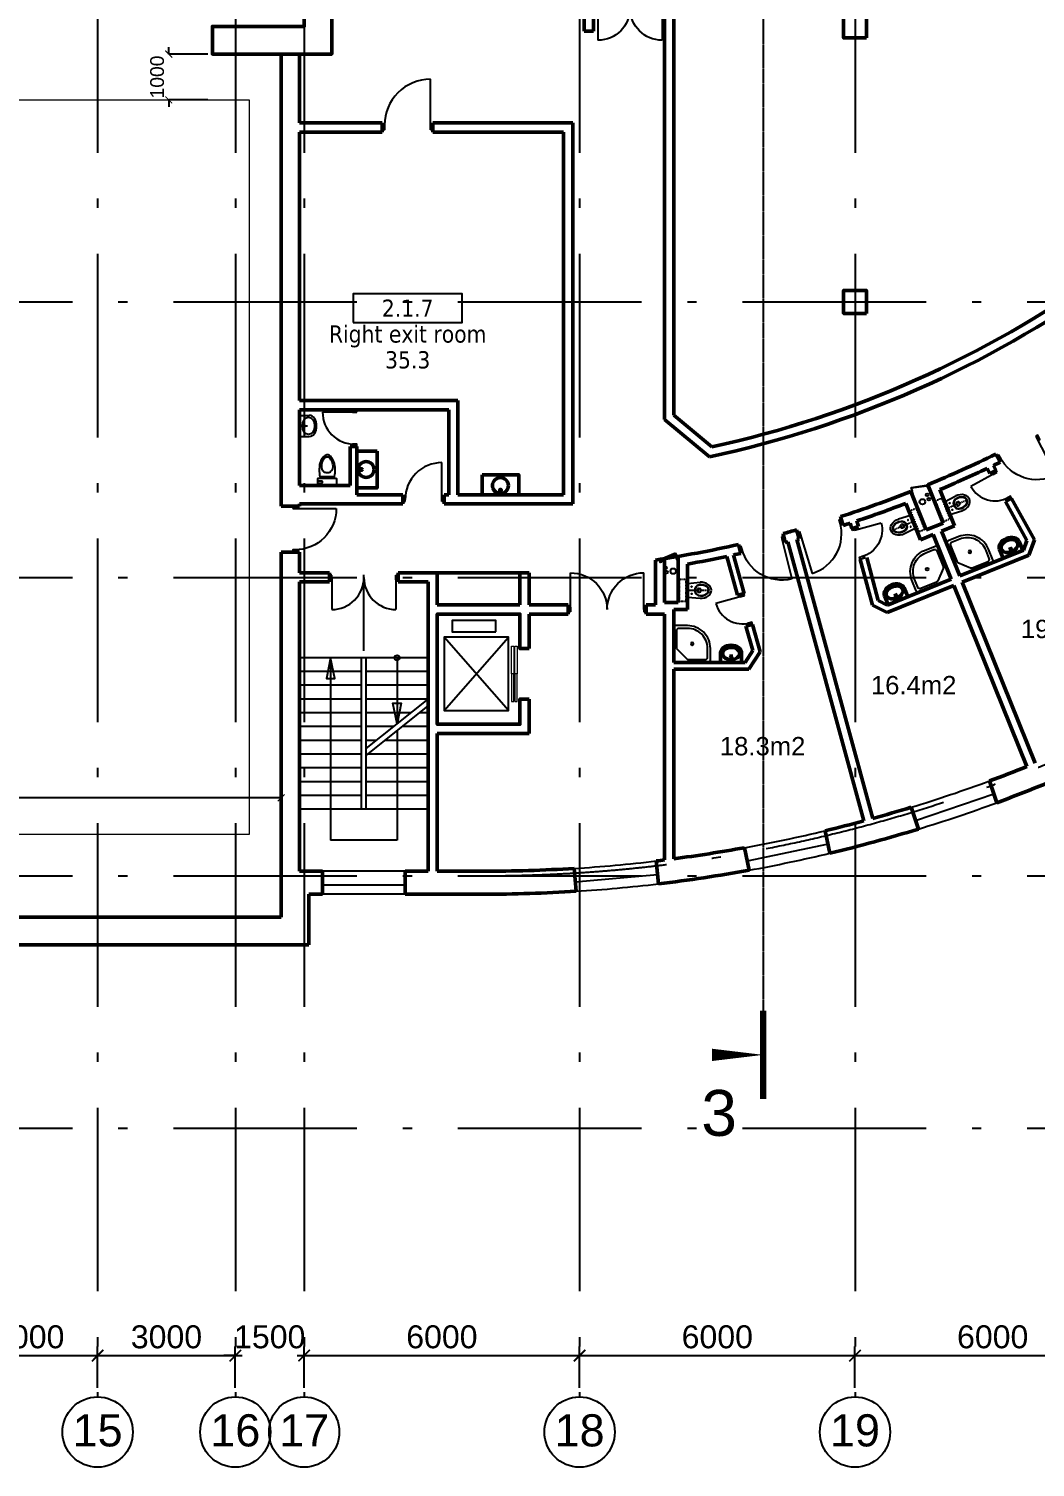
# Model space of a CAD drawing. Header units: millimetres. Extents: x 2558 to 253942, y 1343 to 186042.
# Drawn here: x 198001 to 219928, y 100362 to 131693 of the extents above; entities that cross this region are included whole.
import ezdxf
from ezdxf.enums import TextEntityAlignment as Align

# ---------------------------------------------------------------- set-up
doc = ezdxf.new("R2010")
doc.units = ezdxf.units.MM
for name, pattern in [('DASHED', [0.75, 0.5, -0.25]), ('HIDDEN', [0.375, 0.25, -0.125]), ('OSY', [6200, 4000, -1000, 200, -1000])]:
    doc.linetypes.add(name, pattern=pattern)
for name, color, linetype in [('AKS-NUM', 3, 'Continuous'), ('axes', 40, 'OSY'), ('DIM', 4, 'Continuous'), ('dim100', 7, 'Continuous'), ('DV', 70, 'Continuous'), ('F', 4, 'Continuous'), ('P', 3, 'Continuous'), ('R', 7, 'Continuous'), ('ST_PENOblock', 3, 'Continuous'), ('T-EXPL pom', 9, 'Continuous')]:
    doc.layers.add(name, color=color, linetype=linetype)
doc.layers.add('hide', color=61, linetype='Continuous', lineweight=5, plot=False)
for name, color, linetype, lineweight in [('Kolumns', 5, 'Continuous', 50), ('ST', 5, 'Continuous', 50), ('Technology 2', 6, 'Continuous', 5), ('TEN', 2, 'Continuous', 30)]:
    doc.layers.add(name, color=color, linetype=linetype, lineweight=lineweight)
doc.layers.add('SN', color=7, linetype='Continuous', plot=False)
doc.styles.add('DIM100', font='arial.ttf')
doc.styles.add('dim200', font='arial.ttf')
doc.styles.add('DIM_150', font='arial.ttf')
doc.styles.add('EXPL', font='tahoma.ttf')
doc.dimstyles.new('DIM100', dxfattribs={"dimtxt": 300, "dimasz": 150, "dimexe": 0, "dimexo": 100, "dimgap": 100, "dimtad": 1, "dimdec": 0, "dimzin": 0, "dimdsep": 46, "dimtxsty": 'DIM100', "dimblk": 'ARCHTICK', "dimcen": 200, "dimdle": 0.5, "dimclrt": 256, "dimaunit": 1, "dimazin": 0, "dimtfac": 1, "dimtdec": 0, "dimtix": 1, "dimtofl": 0, "dimtmove": 2, "dimatfit": 0, "dimldrblk": 'DOT', "dimfxl": 0, "dimtvp": 1.5, "dimtolj": 1, "dimtzin": 0, "dimarcsym": 0})
doc.dimstyles.new('DIM200', dxfattribs={"dimtxt": 500, "dimasz": 250, "dimexe": 200, "dimexo": 200, "dimgap": 150, "dimtad": 1, "dimdec": 0, "dimzin": 0, "dimdsep": 46, "dimtxsty": 'dim200', "dimblk": 'ARCHTICK', "dimcen": 100, "dimdle": 150, "dimclrd": 256, "dimclre": 256, "dimclrt": 256, "dimaunit": 1, "dimadec": 4, "dimazin": 0, "dimtfac": 1, "dimtdec": 0, "dimtix": 1, "dimtofl": 0, "dimtmove": 0, "dimatfit": 0, "dimldrblk": 'DOT', "dimfxl": 200, "dimtolj": 1, "dimtzin": 0, "dimarcsym": 0})

# ---------------------------------------------------------------- blocks, each defined once
blk = doc.blocks.new('_ArchTick')
at = {"color": 0, "linetype": 'ByBlock', "const_width": 0.15}
blk.add_lwpolyline([(-0.5, -0.5), (0.5, 0.5)], dxfattribs=at)
blk = doc.blocks.new('*D425')
at = {"layer": 'Defpoints', "color": 0, "transparency": 16777216}
for p in [(222001, 102793), (216001, 101893), (222001, 101893)]:
    blk.add_point(p, dxfattribs=at)
at = {"layer": 'DIM', "lineweight": -2, "transparency": 16777216}
for p, q in [((215851, 102793), (222151, 102793)), ((216001, 102093), (216001, 102993)), ((222001, 102093), (222001, 102993))]:
    blk.add_line(p, q, dxfattribs=at)
at = {"layer": 'DIM', "lineweight": -2, "transparency": 16777216, "xscale": 250, "yscale": 250, "zscale": 250, "rotation": 180}
blk.add_blockref('_ArchTick', (216001, 102793), dxfattribs=at)
at = {"layer": 'DIM', "lineweight": -2, "transparency": 16777216, "xscale": 250, "yscale": 250, "zscale": 250}
blk.add_blockref('_ArchTick', (222001, 102793), dxfattribs=at)
at = {"layer": 'DIM', "transparency": 16777216, "insert": (219001, 103199), "char_height": 500, "attachment_point": 5, "style": 'dim200'}
blk.add_mtext('\\A1;6000', dxfattribs=at)
blk = doc.blocks.new('_Dot')
at = {"layer": 'P', "color": 0, "lineweight": -2}
blk.add_line((-0.5, 0), (-1, 0), dxfattribs=at)
at = {"layer": 'P', "color": 0, "const_width": 0.5}
blk.add_lwpolyline([(-0.25, 0, 1), (0.25, 0, 1)], format="xyb", close=True, dxfattribs=at)
blk = doc.blocks.new('*D426')
at = {"layer": 'Defpoints', "color": 0, "transparency": 16777216}
for p in [(216001, 102793), (210001, 101893), (216001, 101893)]:
    blk.add_point(p, dxfattribs=at)
at = {"layer": 'DIM', "lineweight": -2, "transparency": 16777216}
for p, q in [((209851, 102793), (216151, 102793)), ((210001, 102093), (210001, 102993)), ((216001, 102093), (216001, 102993))]:
    blk.add_line(p, q, dxfattribs=at)
at = {"layer": 'DIM', "lineweight": -2, "transparency": 16777216, "xscale": 250, "yscale": 250, "zscale": 250, "rotation": 180}
blk.add_blockref('_ArchTick', (210001, 102793), dxfattribs=at)
at = {"layer": 'DIM', "lineweight": -2, "transparency": 16777216, "xscale": 250, "yscale": 250, "zscale": 250}
blk.add_blockref('_ArchTick', (216001, 102793), dxfattribs=at)
at = {"layer": 'DIM', "transparency": 16777216, "insert": (213001, 103199), "char_height": 500, "attachment_point": 5, "style": 'dim200'}
blk.add_mtext('\\A1;6000', dxfattribs=at)
blk = doc.blocks.new('*D427')
at = {"layer": 'Defpoints', "color": 0, "transparency": 16777216}
for p in [(210001, 102793), (204001, 101893), (210001, 101893)]:
    blk.add_point(p, dxfattribs=at)
at = {"layer": 'DIM', "lineweight": -2, "transparency": 16777216}
for p, q in [((203851, 102793), (210151, 102793)), ((204001, 102093), (204001, 102993)), ((210001, 102093), (210001, 102993))]:
    blk.add_line(p, q, dxfattribs=at)
at = {"layer": 'DIM', "lineweight": -2, "transparency": 16777216, "xscale": 250, "yscale": 250, "zscale": 250, "rotation": 180}
blk.add_blockref('_ArchTick', (204001, 102793), dxfattribs=at)
at = {"layer": 'DIM', "lineweight": -2, "transparency": 16777216, "xscale": 250, "yscale": 250, "zscale": 250}
blk.add_blockref('_ArchTick', (210001, 102793), dxfattribs=at)
at = {"layer": 'DIM', "transparency": 16777216, "insert": (207001, 103199), "char_height": 500, "attachment_point": 5, "style": 'dim200'}
blk.add_mtext('\\A1;6000', dxfattribs=at)
blk = doc.blocks.new('*D442')
at = {"layer": 'Defpoints', "color": 0, "transparency": 16777216}
for p in [(184501, 114943), (184501, 113343), (203501, 113343)]:
    blk.add_point(p, dxfattribs=at)
at = {"layer": 'dim100', "color": 0, "lineweight": -2, "transparency": 16777216}
for p, q in [((184501, 113443), (184501, 114943)), ((203502, 114943), (184501, 114943)), ((203501, 113443), (203501, 114943))]:
    blk.add_line(p, q, dxfattribs=at)
at = {"layer": 'dim100', "color": 0, "lineweight": -2, "transparency": 16777216, "xscale": 150, "yscale": 150, "zscale": 150, "rotation": 180}
blk.add_blockref('_ArchTick', (184501, 114943), dxfattribs=at)
at = {"layer": 'dim100', "color": 0, "lineweight": -2, "transparency": 16777216, "xscale": 150, "yscale": 150, "zscale": 150}
blk.add_blockref('_ArchTick', (203501, 114943), dxfattribs=at)
at = {"layer": 'dim100', "transparency": 16777216, "insert": (194001, 115197), "char_height": 300, "attachment_point": 5, "style": 'DIM100'}
blk.add_mtext('\\A1;19000', dxfattribs=at)
blk = doc.blocks.new('*D445')
at = {"layer": 'Defpoints', "color": 0, "transparency": 16777216}
for p in [(199501, 102793), (196501, 101893), (199501, 101893)]:
    blk.add_point(p, dxfattribs=at)
at = {"layer": 'DIM', "lineweight": -2, "transparency": 16777216}
for p, q in [((196351, 102793), (199651, 102793)), ((196501, 102093), (196501, 102993)), ((199501, 102093), (199501, 102993))]:
    blk.add_line(p, q, dxfattribs=at)
at = {"layer": 'DIM', "lineweight": -2, "transparency": 16777216, "xscale": 250, "yscale": 250, "zscale": 250, "rotation": 180}
blk.add_blockref('_ArchTick', (196501, 102793), dxfattribs=at)
at = {"layer": 'DIM', "lineweight": -2, "transparency": 16777216, "xscale": 250, "yscale": 250, "zscale": 250}
blk.add_blockref('_ArchTick', (199501, 102793), dxfattribs=at)
at = {"layer": 'DIM', "transparency": 16777216, "insert": (198001, 103199), "char_height": 500, "attachment_point": 5, "style": 'dim200'}
blk.add_mtext('\\A1;3000', dxfattribs=at)
blk = doc.blocks.new('100')
at = {"layer": 'DV'}
blk.add_line((50, -50), (50, -1050), dxfattribs=at)
for points in [[(50, 50), (50, -50), (0, -50), (0, 50)], [(1100, 50), (1100, -50), (1050, -50), (1050, 50)]]:
    blk.add_lwpolyline(points, close=True, dxfattribs=at)
blk.add_arc((50, -50), 1000, 270, 0, dxfattribs=at)
blk = doc.blocks.new('77')
at = {"layer": 'DV'}
for p, q in [((50, 0), (50, -700)), ((1450, 0), (1450, -700))]:
    blk.add_line(p, q, dxfattribs=at)
for points in [[(50, 50), (0, 50), (0, -50), (50, -50)], [(1450, 50), (1500, 50), (1500, -50), (1450, -50)]]:
    blk.add_lwpolyline(points, close=True, dxfattribs=at)
for centre, start, end in [((50, 0), 270, 0), ((1450, 0), 180, 270)]:
    blk.add_arc(centre, 700, start, end, dxfattribs=at)
blk = doc.blocks.new('80')
at = {"layer": 'DV'}
blk.add_line((50, 0), (50, -800), dxfattribs=at)
for points in [[(50, 50), (50, -50), (0, -50), (0, 50)], [(850, 50), (850, -50), (900, -50), (900, 50)]]:
    blk.add_lwpolyline(points, close=True, dxfattribs=at)
blk.add_arc((50, 0), 800, 270, 0, dxfattribs=at)
blk = doc.blocks.new('70')
at = {"layer": 'DV'}
blk.add_line((50, 0), (50, -700), dxfattribs=at)
for points in [[(50, 50), (0, 50), (0, -50), (50, -50)], [(800, 50), (750, 50), (750, -50), (800, -50)]]:
    blk.add_lwpolyline(points, close=True, dxfattribs=at)
blk.add_arc((50, 0), 700, 270, 0, dxfattribs=at)
blk = doc.blocks.new('W1')
at = {"color": 7}
blk.add_lwpolyline([(0, 436.5), (800, 436.5), (800, 0), (0, 0), (0, 0), (0, 436.5)], close=True, dxfattribs=at)
for centre, radius in [((400, 200), 172.5), ((400, 100), 18.1)]:
    blk.add_circle(centre, radius, dxfattribs=at)
blk = doc.blocks.new('W7')
at = {"layer": 'SN'}
for points in [[(196, 198), (362, 198), (368, 243), (372, 277), (374, 291), (375, 312), (376, 324), (376, 358), (374, 397), (370, 433), (360, 483), (349, 518), (332, 556), (317, 582), (306, 598), (289, 619), (270, 638), (251, 654), (240, 661), (225, 667), (212, 669), (202, 670), (188, 669), (176, 666), (156, 657), (134, 639), (112, 616), (90, 588), (72, 559), (53, 516), (44, 486), (36, 449), (30, 406), (27, 366), (27, 330), (28, 306), (30, 279), (34, 249), (37, 224), (40, 198)], [(317, 353), (323, 368), (326, 382), (329, 410), (328, 437), (325, 460), (320, 485), (312, 512), (300, 537), (284, 564), (264, 589), (252, 601), (237, 612), (223, 617), (210, 620), (199, 620), (184, 619), (171, 614), (158, 607), (145, 595), (126, 574), (110, 550), (99, 531), (94, 519), (87, 500), (83, 484), (80, 474), (77, 456), (75, 440), (74, 422), (74, 408), (74, 394), (77, 379), (84, 356), (93, 339), (103, 325), (117, 312), (131, 302), (143, 295), (157, 290), (180, 284), (193, 283), (210, 283), (224, 285), (238, 287), (256, 294), (270, 300), (284, 311), (300, 325), (310, 339)], [(191, 164), (379, 164), (392, 164), (401, 157), (403, 147), (403, 138), (403, 0), (0, 0), (0, 126), (0, 141), (5, 160), (18, 164), (36, 164)]]:
    blk.add_lwpolyline(points, close=True, dxfattribs=at)
blk.add_lwpolyline([(0, 106), (73, 106), (86, 101), (92, 93), (94, 83), (94, 74), (93, 62), (86, 52), (78, 48), (71, 47), (71, 47), (0, 47)], dxfattribs=at)
blk = doc.blocks.new('w33')
for p, q in [((-553, 20), (-553, 210)), ((-323, 0), (-323, 171)), ((-93, 20), (-93, 210))]:
    blk.add_line(p, q)
blk.add_circle((-323, 107), 18)
for centre, start, end in [((-533, 20), 180, 270), ((-113, 20), 270, 0)]:
    blk.add_arc(centre, 20, start, end)
blk.add_ellipse((-323, 210), major_axis=(-230, 0), ratio=0.701058, start_param=3.141593, end_param=6.283185)
blk.add_ellipse((-323, 194), major_axis=(190, 0), ratio=0.693554)
at = {"layer": 'SN', "color": 7}
blk.add_line((-533, 0), (-113, 0), dxfattribs=at)
blk = doc.blocks.new('*D349')
at = {"layer": 'Defpoints', "color": 0, "transparency": 16777216}
for p in [(204001, 102793), (202501, 101893), (204001, 101893)]:
    blk.add_point(p, dxfattribs=at)
at = {"layer": 'DIM', "lineweight": -2, "transparency": 16777216}
for p, q in [((202501, 102793), (202251, 102793)), ((202501, 102093), (202501, 102993)), ((204001, 102093), (204001, 102993)), ((204001, 102793), (204251, 102793))]:
    blk.add_line(p, q, dxfattribs=at)
at = {"layer": 'DIM', "lineweight": -2, "transparency": 16777216, "xscale": 250, "yscale": 250, "zscale": 250}
blk.add_blockref('_ArchTick', (202501, 102793), dxfattribs=at)
at = {"layer": 'DIM', "lineweight": -2, "transparency": 16777216, "xscale": 250, "yscale": 250, "zscale": 250, "rotation": 180}
blk.add_blockref('_ArchTick', (204001, 102793), dxfattribs=at)
at = {"layer": 'DIM', "transparency": 16777216, "insert": (203251, 103199), "char_height": 500, "attachment_point": 5, "style": 'dim200'}
blk.add_mtext('\\A1;1500', dxfattribs=at)
blk = doc.blocks.new('*D350')
at = {"layer": 'Defpoints', "color": 0, "transparency": 16777216}
for p in [(202501, 102793), (199501, 101893), (202501, 101893)]:
    blk.add_point(p, dxfattribs=at)
at = {"layer": 'DIM', "lineweight": -2, "transparency": 16777216}
for p, q in [((199351, 102793), (202651, 102793)), ((199501, 102093), (199501, 102993)), ((202501, 102093), (202501, 102993))]:
    blk.add_line(p, q, dxfattribs=at)
at = {"layer": 'DIM', "lineweight": -2, "transparency": 16777216, "xscale": 250, "yscale": 250, "zscale": 250, "rotation": 180}
blk.add_blockref('_ArchTick', (199501, 102793), dxfattribs=at)
at = {"layer": 'DIM', "lineweight": -2, "transparency": 16777216, "xscale": 250, "yscale": 250, "zscale": 250}
blk.add_blockref('_ArchTick', (202501, 102793), dxfattribs=at)
at = {"layer": 'DIM', "transparency": 16777216, "insert": (201001, 103199), "char_height": 500, "attachment_point": 5, "style": 'dim200'}
blk.add_mtext('\\A1;3000', dxfattribs=at)
blk = doc.blocks.new('nomkom')
blk.add_lwpolyline([(-950, 0), (950, 0), (950, 500), (-950, 500)], close=True)
at = {"style": 'EXPL'}
for tag, height, p in [('NO_LEGEND', 300, (0, 100)), ('ROOM_NAME', 200, (0, -350)), ('AREA', 300, (0, -800))]:
    blk.add_attdef(tag, text='', height=height, dxfattribs=at).set_placement(p, align=Align.CENTER)
blk = doc.blocks.new('A$C61B65F7C')
at = {"layer": 'hide'}
for points in [[(-1900, 1740), (-1300, 1740), (-1300, 1690), (-1900, 1690)], [(-1900, 1670), (-1300, 1670), (-1300, 1620), (-1900, 1620)], [(-700, 1740), (-1300, 1740), (-1300, 1690), (-700, 1690)], [(-700, 1669), (-1300, 1669), (-1300, 1619), (-700, 1619)]]:
    blk.add_lwpolyline(points, close=True, dxfattribs=at)
at = {"layer": 'P'}
blk.add_lwpolyline([(-2100, 1550), (-500, 1550), (-500, 150), (-2100, 150), (-2100, 1550), (-500, 150), (-2100, 150), (-500, 1550)], dxfattribs=at)
blk.add_lwpolyline([(-387, 1277), (-137, 1277), (-137, 327), (-387, 327)], close=True, dxfattribs=at)
at = {"layer": 'ST'}
blk.add_lwpolyline([(-1850, 2000), (-1850, 1800), (-2400, 1800), (-2400, 0), (0, 0), (0, 1800), (-750, 1800), (-750, 2000)], dxfattribs=at)
blk = doc.blocks.new('88')
at = {"layer": 'DV'}
for p, q in [((0, -50), (800, -50)), ((0, -1650), (800, -1650))]:
    blk.add_line(p, q, dxfattribs=at)
for points in [[(-50, -50), (-50, 0), (50, 0), (50, -50)], [(-50, -1650), (-50, -1700), (50, -1700), (50, -1650)]]:
    blk.add_lwpolyline(points, close=True, dxfattribs=at)
for centre, start, end in [((0, -50), 270, 0), ((0, -1650), 0, 90)]:
    blk.add_arc(centre, 800, start, end, dxfattribs=at)
blk = doc.blocks.new('90')
at = {"layer": 'DV'}
blk.add_line((50, 0), (50, -900), dxfattribs=at)
for points in [[(50, 50), (50, -50), (0, -50), (0, 50)], [(1000, 50), (1000, -50), (950, -50), (950, 50)]]:
    blk.add_lwpolyline(points, close=True, dxfattribs=at)
blk.add_arc((50, 0), 900, 270, 0, dxfattribs=at)
blk = doc.blocks.new('A$C724B65FA')
for points in [[(-70, 400), (-70, 370), (0, 370), (0, 400)], [(82, 360), (0, 30), (-19, 35), (63, 365)], [(-70, 30), (-70, 0), (0, 0), (0, 30)]]:
    blk.add_lwpolyline(points, close=True)
blk.add_arc((0, 30), 340, 75.9638, 90)
blk = doc.blocks.new('CLO')
for p, q in [((0, 150), (274, 174)), ((0, 150), (0, 0)), ((0, -150), (0, 0)), ((217, -20), (217, 20)), ((237, 40), (264, 40)), ((294, -10), (294, 10)), ((0, -150), (274, -174)), ((237, -40), (264, -40))]:
    blk.add_line(p, q)
at = {"linetype": 'HIDDEN', "ltscale": 100}
blk.add_line((0, 0, 0), (487, 0, 0), dxfattribs=at)
for centre in [(90, 78), (90, -78)]:
    blk.add_circle(centre, 7.5)
for centre, radius, start, end in [((256, 14), 99, 134.445, 181.636), ((-225, 0), 382, 0, 1.636), ((-225, 0), 382, 358.364, 0), ((256, 14), 89, 134.445, 181.636), ((-225, 0), 392, 0, 1.636), ((-225, 0), 392, 358.364, 0), ((270, -1), 120, 106.7846, 134.445), ((270, -1), 110, 106.7846, 134.445), ((237, 20), 20, 90, 180), ((299, -97), 220, 53.9334, 106.7846), ((299, -97), 210, 53.9334, 106.7846), ((264, 10), 30, 0, 90), ((301, -82), 257, 52.2185, 95.9779), ((370, 0), 90, 0, 53.9334), ((370, 0), 90, 306.0666, 0), ((370, 0), 100, 0, 53.9334), ((370, 0), 100, 306.0666, 0), ((370, 0), 150, 0, 53.9334), ((370, 0), 150, 306.0666, 0), ((256, -14), 99, 178.364, 225.555), ((256, -14), 89, 178.364, 225.555), ((270, 1), 120, 225.555, 253.2154), ((270, 1), 110, 225.555, 253.2154), ((237, -20), 20, 180, 270), ((299, 97), 220, 253.2154, 306.0666), ((299, 97), 210, 253.2154, 306.0666), ((264, -10), 30, 270, 0), ((301, 82), 257, 264.0221, 307.7815)]:
    blk.add_arc(centre, radius, start, end)
blk = doc.blocks.new('A$C37EF07C6')
at = {"linetype": 'HIDDEN', "ltscale": 0.3, "elevation": 0}
blk.add_lwpolyline([(-245, 35), (-245, 175), (245, 175), (245, 35)], close=True, dxfattribs=at)
at = {"rotation": 269.9999999733196}
blk.add_blockref('CLO', (0, 0, 0), dxfattribs=at)
blk = doc.blocks.new('60')
at = {"layer": 'DV'}
blk.add_line((50, 0), (50, -600), dxfattribs=at)
for points in [[(50, 50), (0, 50), (0, -50), (50, -50)], [(700, 50), (650, 50), (650, -50), (700, -50)]]:
    blk.add_lwpolyline(points, close=True, dxfattribs=at)
blk.add_arc((50, 0), 600, 270, 0, dxfattribs=at)
blk = doc.blocks.new('W3-3')
at = {"color": 7}
for p, q in [((-230, 20), (-230, 210)), ((-210, 0), (210, 0)), ((0, 0), (0, 171)), ((230, 20), (230, 210))]:
    blk.add_line(p, q, dxfattribs=at)
blk.add_circle((0, 107), 18, dxfattribs=at)
for centre, start, end in [((-210, 20), 180, 270), ((210, 20), 270, 0)]:
    blk.add_arc(centre, 20, start, end, dxfattribs=at)
blk.add_ellipse((0, 210), major_axis=(-230, 0), ratio=0.701058, start_param=3.141593, end_param=6.283185, dxfattribs=at)
blk.add_ellipse((0, 194), major_axis=(190, 0), ratio=0.693554, dxfattribs=at)
blk = doc.blocks.new('w4-1')
at = {"layer": 'SN'}
for points in [[(-50, 0), (-750, 0, -0.414214), (-800, 50), (-800, 300, -0.414214), (-300, 800), (-50, 800, -0.414214), (0, 750), (0, 50, -0.414214)], [(-321, 60), (-690, 60, -0.414214), (-740, 110), (-740, 300, -0.414221), (-300, 740), (-110, 740, -0.414214), (-60, 690), (-60, 321, -0.198912), (-75, 285), (-285, 75, -0.198912)]]:
    blk.add_lwpolyline(points, format="xyb", close=True, dxfattribs=at)
blk.add_circle((-400, 400), 30, dxfattribs=at)
blk = doc.blocks.new('*D325')
at = {"layer": 'Defpoints', "color": 0, "transparency": 16777216}
for p in [(202001, 131143), (201051, 130143), (202001, 130143)]:
    blk.add_point(p, dxfattribs=at)
at = {"layer": 'Technology 2', "color": 0, "lineweight": -2, "transparency": 16777216}
for p, q in [((201051, 131143), (201051, 131293)), ((201901, 131143), (201051, 131143)), ((201901, 130143), (201051, 130143)), ((201051, 130143), (201051, 129993))]:
    blk.add_line(p, q, dxfattribs=at)
at = {"layer": 'Technology 2', "color": 0, "lineweight": -2, "transparency": 16777216, "xscale": 150, "yscale": 150, "zscale": 150}
for p, rotation in [((201051, 131143), 270), ((201051, 130143), 90)]:
    blk.add_blockref('_ArchTick', p, dxfattribs=dict(at, rotation=rotation))
at = {"layer": 'Technology 2', "transparency": 16777216, "insert": (200798, 130643), "char_height": 300, "attachment_point": 5, "rotation": 90, "style": 'DIM100'}
blk.add_mtext('\\A1;1000', dxfattribs=at)

msp = doc.modelspace()

# ---------------------------------------------------------------- linework, layer by layer
at = {"layer": 'AKS-NUM'}
for centre in [(199501.1, 101127.5), (202501.1, 101127.5), (204001.1, 101127.5), (210001.1, 101127.5), (216001.1, 101127.5)]:
    msp.add_circle(centre, 765.9, dxfattribs=at)
at = {"layer": 'axes'}
for p, q in [((199501.4, 182593.4), (199501.4, 101893.4)), ((202501.4, 182593.4), (202501.4, 101893.4)), ((204001.4, 182593.4), (204001.4, 101893.4)), ((210001.4, 182593.4), (210001.4, 101893.4)), ((216001.4, 182593.4), (216001.4, 101893.4)), ((132951.4, 125743.4), (248059.2, 125743.4)), ((132951.4, 119743.4), (248059.2, 119743.4)), ((205301.4, 118143.4), (205301.4, 119797.7)), ((132951.4, 113243.4), (248059.2, 113243.4)), ((132951.4, 107743.4), (248059.2, 107743.4))]:
    msp.add_line(p, q, dxfattribs=at)
msp.add_arc((207901.4, 145243.4), 32000, 270, 90, dxfattribs=at)
at = {"layer": 'F'}
for p, q in [((217320, 114451.7), (219025.9, 115026.1)), ((215414.5, 113932.2), (213653.1, 113561.3)), ((206201.4, 113343.4), (204401.4, 113343.4)), ((211699.9, 113268.2), (209907.2, 113105.9)), ((206201.4, 113043.4), (204401.4, 113043.4)), ((206201.4, 112843.4), (204401.4, 112843.4))]:
    msp.add_line(p, q, dxfattribs=at)
for radius, start, end in [(31900, 286.99277, 290.22619), (32400, 287.01773, 290.20123), (31900, 280.27458, 283.508), (32400, 280.29954, 283.48304), (31900, 273.55639, 276.78981), (32400, 273.58134, 276.76485)]:
    msp.add_arc((207901.4, 145243.4), radius, start, end, dxfattribs=at)
at = {"layer": 'Kolumns'}
msp.add_lwpolyline([(204601.4, 131993.4), (204601.4, 131143.4), (202001.4, 131143.4), (202001.4, 131743.4), (204001.4, 131743.4), (204001.4, 131993.4)], close=True, dxfattribs=at)
at = {"layer": 'P'}
for p, q in [((206701.4, 117993.4), (203901.4, 117993.4)), ((204576.4, 117993.4), (204576.4, 114018.4)), ((205251.4, 114693.4), (205251.4, 117993.4)), ((205351.4, 114693.4), (205351.4, 117993.4)), ((206026.4, 117993.4), (206026.4, 116553.4)), ((205251.4, 117693.4), (203901.4, 117693.4)), ((206701.4, 117693.4), (205351.4, 117693.4)), ((205251.4, 117393.4), (203901.4, 117393.4)), ((206701.4, 117393.4), (205351.4, 117393.4)), ((205251.4, 117093.4), (203901.4, 117093.4)), ((205351.4, 116013.4), (206701.4, 117093.4)), ((206701.4, 117093.4), (205351.4, 117093.4)), ((205351.4, 115863.4), (206701.4, 116943.4)), ((205251.4, 116793.4), (203901.4, 116793.4)), ((206326.4, 116793.4), (205351.4, 116793.4)), ((206701.4, 116793.4), (206513.9, 116793.4)), ((205251.4, 116493.4), (203901.4, 116493.4)), ((205951.4, 116493.4), (205351.4, 116493.4)), ((206026.4, 116403.4), (206026.4, 114018.4)), ((206701.4, 116493.4), (206138.9, 116493.4)), ((205251.4, 116193.4), (203901.4, 116193.4)), ((205576.4, 116193.4), (205351.4, 116193.4)), ((206701.4, 116193.4), (205763.9, 116193.4)), ((205251.4, 115893.4), (203901.4, 115893.4)), ((206701.4, 115893.4), (205388.9, 115893.4)), ((205251.4, 115593.4), (203901.4, 115593.4)), ((206701.4, 115593.4), (205351.4, 115593.4)), ((205251.4, 115293.4), (203901.4, 115293.4)), ((205251.4, 114993.4), (203901.4, 114993.4)), ((206701.4, 115293.4), (205351.4, 115293.4)), ((206701.4, 114993.4), (205351.4, 114993.4)), ((206701.4, 114693.4), (203901.4, 114693.4)), ((206026.4, 114018.4), (204576.4, 114018.4))]:
    msp.add_line(p, q, dxfattribs=at)
for points in [[(204576.4, 117993.4), (204486, 117543.4), (204666.8, 117543.4)], [(206026.4, 116553.4), (205936, 117003.4), (206116.8, 117003.4)]]:
    msp.add_lwpolyline(points, close=True, dxfattribs=at)
msp.add_circle((206026.4, 117993.4), 56.3, dxfattribs=at)
at = {"layer": 'R', "color": 7, "linetype": 'DASHED'}
msp.add_line((214001.4, 182593.4), (214001.4, 109343.4), dxfattribs=at)
at = {"layer": 'R', "const_width": 133.9}
msp.add_lwpolyline([(214001.4, 110302.8), (214001.4, 108384)], dxfattribs=at)
at = {"layer": 'R'}
msp.add_lwpolyline([(212885.8, 109343.4, 267.7, 0, 0), (214001.4, 109343.4, 0, 0, 0)], format="xyseb", dxfattribs=at)
at = {"layer": 'SN'}
for centre, radius in [((217571, 121539.8), 30), ((217469.3, 121391), 60), ((217608.4, 121447.1), 30), ((211876.9, 119954), 30), ((211892.8, 119855.3), 30), ((212040.9, 119879.1), 60)]:
    msp.add_circle(centre, radius, dxfattribs=at)
at = {"layer": 'ST'}
for p, q in [((210101.4, 135843.4), (210101.4, 131643.4)), ((210301.4, 133643.4), (210301.4, 131643.4)), ((210301.4, 131643.4), (210101.4, 131643.4)), ((210301.4, 131643.4), (210301.4, 131643.4)), ((203501.4, 131143.4), (203501.4, 121293.4)), ((203901.4, 131143.4), (203901.4, 129643.4)), ((205701.4, 129643.4), (203901.4, 129643.4)), ((203901.4, 129443.4), (203901.4, 123593.4)), ((203901.4, 129443.4), (205701.4, 129443.4)), ((205701.4, 129443.4), (205701.4, 129643.4)), ((206801.4, 129443.4), (206801.4, 129643.4)), ((206801.4, 129643.4), (209851.4, 129643.4)), ((209651.4, 129443.4), (206801.4, 129443.4)), ((209651.4, 121543.4), (209651.4, 129443.4)), ((209851.4, 129643.4), (209851.4, 121343.4)), ((203901.4, 123593.4), (207351.4, 123593.4)), ((207351.4, 123593.4), (207351.4, 121543.4)), ((203901.4, 123393.4), (203901.4, 121743.4)), ((203901.4, 123393.4), (205001.4, 123393.4)), ((205001.4, 123393.4), (205001.4, 123393.4)), ((205001.4, 123393.4), (205151.4, 123393.4)), ((205151.4, 123393.4), (205151.4, 123393.4)), ((205151.4, 123393.4), (207151.4, 123393.4)), ((207151.4, 123393.4), (207151.4, 121543.4)), ((205001.4, 121743.4), (205001.4, 122593.4)), ((205001.4, 122593.4), (205151.4, 122593.4)), ((205151.4, 122593.4), (205151.4, 121543.4)), ((219069.8, 122430.5), (219161.3, 122252.6)), ((218880.5, 122117.2), (218941.7, 122006.2)), ((218941.7, 122006.2), (219073, 122078.6)), ((219073, 122078.6), (219016, 122182.1)), ((203901.4, 121743.4), (205001.4, 121743.4)), ((217554.6, 120778.4), (217217.7, 121613.6)), ((217925.6, 120928.1), (217588.7, 121763.3)), ((218167.2, 120863.8), (217848.1, 121654.8)), ((203901.4, 121293.4), (203501.4, 121293.4)), ((203901.4, 121343.4), (203901.4, 121293.4)), ((203901.4, 121343.4), (206151.4, 121343.4)), ((205151.4, 121543.4), (206151.4, 121543.4)), ((206151.4, 121543.4), (206151.4, 121343.4)), ((207051.4, 121543.4), (207151.4, 121543.4)), ((207051.4, 121543.4), (207051.4, 121343.4)), ((207051.4, 121343.4), (209851.4, 121343.4)), ((207351.4, 121543.4), (209651.4, 121543.4)), ((217425.3, 120564.5), (217106.2, 121355.5)), ((219279.6, 121393.2), (219411, 121465.6)), ((219746.4, 120546.4), (219279.6, 121393.2)), ((219411, 121465.6), (219910.4, 120559.7)), ((215688.1, 121066.4), (215745.7, 120874.8)), ((216041.9, 120972.2), (216074.8, 120849.8)), ((214434.4, 120697.9), (214482, 120503.7)), ((214730.4, 120778.7), (214788, 120587.1)), ((215930, 120810.8), (215899.3, 120924.8)), ((216074.8, 120849.8), (215930, 120810.8)), ((217703.5, 120676.7), (217425.3, 120564.5)), ((217925.6, 120928.1), (217554.6, 120778.4)), ((217888.9, 120751.5), (218167.2, 120863.8)), ((213463.2, 120459.8), (213510.8, 120265.5)), ((214538.6, 120518.8), (216195.8, 114440.6)), ((214731.6, 120571.4), (216388.7, 114493.2)), ((218281.8, 119777.8), (219672.6, 120338.9)), ((219672.6, 120338.9), (219746.4, 120546.4)), ((219791.3, 120225), (219910.4, 120559.7)), ((203501.4, 120293.4), (203501.4, 112343.4)), ((203901.4, 120293.4), (203501.4, 120293.4)), ((203901.4, 120293.4), (203901.4, 119843.4)), ((212151.4, 119193.4), (212151.4, 120201.5)), ((212351.4, 119043.4), (212351.4, 120033.1)), ((213206.2, 120199.1), (213439.5, 119353.9)), ((213584.1, 119393.8), (213353.1, 120230.6)), ((216112, 120134.9), (216381, 119136)), ((216508.3, 119240.1), (216256.8, 120173.9)), ((219791.3, 120225), (218337.9, 119638.7)), ((204551.4, 119843.4), (203901.4, 119843.4)), ((204551.4, 119643.4), (204551.4, 119843.4)), ((206051.4, 119643.4), (206051.4, 119843.4)), ((206051.4, 119843.4), (208701.4, 119843.4)), ((206901.4, 119143.4), (206901.4, 119843.4)), ((208901.4, 119843.4), (208701.4, 119843.4)), ((208701.4, 119843.4), (208701.4, 119143.4)), ((208901.4, 119143.4), (208901.4, 119843.4)), ((218096.3, 119703), (216705.4, 119141.9)), ((203901.4, 119643.4), (203901.4, 113343.4)), ((203901.4, 119643.4), (204551.4, 119643.4)), ((206701.4, 119643.4), (206051.4, 119643.4)), ((206701.4, 118893.4), (206701.4, 119643.4)), ((206701.4, 119643.4), (206701.4, 113343.4)), ((213439.5, 119353.9), (213584.1, 119393.8)), ((216698.9, 118977.6), (218152.4, 119563.9)), ((218152.4, 119563.9), (219742.3, 115622.4)), ((218337.9, 119638.7), (219927.8, 115697.2)), ((208701.4, 119143.4), (206901.4, 119143.4)), ((209751.4, 119143.4), (208901.4, 119143.4)), ((209751.4, 118943.4), (209751.4, 119143.4)), ((211451.4, 118943.4), (211451.4, 119143.4)), ((211451.4, 119143.4), (211651.4, 119143.4)), ((211851.4, 119193.4), (212151.4, 119193.4)), ((216698.9, 118977.6), (216381, 119136)), ((216705.4, 119141.9), (216508.3, 119240.1)), ((208901.4, 118193.4), (208901.4, 118943.4)), ((208901.4, 118943.4), (209751.4, 118943.4)), ((211851.4, 118943.4), (211451.4, 118943.4)), ((211851.4, 113588.9), (211851.4, 118943.4)), ((212051.4, 119043.4), (212351.4, 119043.4)), ((213772.4, 118148), (213625.7, 118679.2)), ((213770.3, 118719.1), (213934.9, 118122.8)), ((213606.9, 117893.4), (213772.4, 118148)), ((213688.4, 117743.4), (213934.9, 118122.8)), ((212051.4, 117893.4), (213606.9, 117893.4)), ((212051.4, 113614.5), (212051.4, 117743.4)), ((213688.4, 117743.4), (212051.4, 117743.4)), ((208901.4, 117093.4), (208901.4, 116343.4)), ((206901.4, 113343.4), (206901.4, 116343.4)), ((208901.4, 116343.4), (206901.4, 116343.4)), ((219089.7, 114836.5), (218930.1, 115310.5)), ((217383.8, 114262.1), (217224.2, 114736.1)), ((215455.7, 113736.4), (215352.6, 114225.8)), ((213694.3, 113365.5), (213591.3, 113854.9)), ((211717.9, 113069), (211672.8, 113567.1)), ((203901.4, 113343.4), (204401.4, 113343.4)), ((204401.4, 113343.4), (204401.4, 112843.4)), ((206701.4, 113343.4), (206201.4, 113343.4)), ((206201.4, 113343.4), (206201.4, 112843.4)), ((206901.4, 113343.4), (207901.4, 113343.4)), ((209925.3, 112906.7), (209880.2, 113404.8)), ((204401.4, 112843.4), (204101.4, 112843.4)), ((204101.4, 112843.4), (204101.4, 111743.4)), ((206201.4, 112843.4), (207901.4, 112843.4)), ((184501.4, 112343.4), (203501.4, 112343.4)), ((184001.4, 111743.4), (204101.4, 111743.4))]:
    msp.add_line(p, q, dxfattribs=at)
at = {"layer": 'ST', "linetype": 'Continuous'}
for p, q in [((212051.4, 135743.4), (212051.4, 123274.1)), ((211851.4, 133643.4), (211851.4, 123180.1)), ((211851.4, 123180.1), (212830.6, 122368.5)), ((212051.4, 123274.1), (212883.2, 122584.6)), ((218096.3, 119703), (217703.5, 120676.7)), ((218281.8, 119777.8), (217888.9, 120751.5)), ((211651.4, 120121.8), (211651.4, 119143.4)), ((211851.4, 120151.4), (211851.4, 119193.4)), ((212051.4, 117893.4), (212051.4, 119043.4)), ((213625.7, 118679.2), (213770.3, 118719.1))]:
    msp.add_line(p, q, dxfattribs=at)
at = {"layer": 'ST'}
for points in [[(216251.4, 131493.4), (215751.4, 131493.4), (215751.4, 131993.4), (216251.4, 131993.4)], [(216251.4, 125493.4), (215751.4, 125493.4), (215751.4, 125993.4), (216251.4, 125993.4)]]:
    msp.add_lwpolyline(points, close=True, dxfattribs=at)
for radius, start, end in [(23400, 282.16035, 328.49759), (23200, 282.39987, 328.48703), (25400, 292.41974, 296.0848), (25600, 295.73212, 296.09361), (25600, 292.86387, 295.39585), (25400, 287.85235, 291.51741), (25600, 288.5413, 291.07328), (25400, 284.90429, 285.59647), (25600, 287.84354, 288.20503), (25400, 278.49006, 282.64842), (25600, 284.89547, 285.02657), (25600, 285.4742, 285.60528), (25600, 280.01047, 281.95947), (25600, 282.29574, 282.65723), (31900, 290.22619, 291.78896), (32400, 290.20123, 293.73592), (31900, 285.43, 286.99277), (31900, 283.508, 285.07077), (32400, 283.48304, 287.01773), (31900, 277.47503, 280.27458), (31900, 276.78981, 277.11287), (31900, 269.99994, 273.55639), (32400, 276.76485, 280.29954), (32400, 269.99994, 273.58134)]:
    msp.add_arc((207901.4, 145243.4), radius, start, end, dxfattribs=at)
at = {"layer": 'Technology 2'}
msp.add_lwpolyline([(186801.4, 130143.4), (202801.4, 130143.4), (202801.4, 114143.4), (186801.4, 114143.4)], close=True, dxfattribs=at)

# ---------------------------------------------------------------- block references
at = {"layer": 'DV', "linetype": 'Continuous', "xscale": -1}
msp.add_blockref('77', (211851.4, 132143.4), dxfattribs=at)
at = {"layer": 'DV'}
for name, p, rotation in [('100', (206801.4, 129543.4), 180), ('70', (205101.4, 123393.4), 270), ('80', (207051.4, 121443.4), 180), ('60', (219029.2, 122054.5), 298.867050373926), ('90', (214760.6, 120678.2), 16.72441100925084), ('60', (213535.9, 119380.5), 285.4306685446911)]:
    msp.add_blockref(name, p, dxfattribs=dict(at, rotation=rotation))
at = {"layer": 'DV', "xscale": -1}
for name, p, rotation in [('90', (220007.1, 122794.5), 27.21259079241124), ('90', (203801.4, 121293.4), 90), ('60', (215978.3, 120823.8), 105.0701008674003), ('90', (214459.4, 120596), 13.77620892336389)]:
    msp.add_blockref(name, p, dxfattribs=dict(at, rotation=rotation))
at = {"layer": 'DV'}
msp.add_blockref('77', (204551.4, 119743.4), dxfattribs=at)
at = {"layer": 'DV', "linetype": 'Continuous', "xscale": -1, "rotation": 270}
msp.add_blockref('88', (211451.4, 119043.4), dxfattribs=at)
at = {"layer": 'P', "linetype": 'Continuous', "xscale": -1, "rotation": 270}
msp.add_blockref('A$C61B65F7C', (206901.4, 118943.4), dxfattribs=at)
at = {"layer": 'SN', "rotation": 270}
msp.add_blockref('w33', (203901.4, 122719.9), dxfattribs=at)
at = {"layer": 'SN', "color": 254, "true_color": 0xbde3ea}
for p, rotation in [((218010.1, 121253.3), 111.9685851800612), ((212351.4, 119463.4), 89.99999995164173)]:
    msp.add_blockref('A$C37EF07C6', p, dxfattribs=dict(at, rotation=rotation))
at = {"layer": 'SN', "color": 254, "true_color": 0xbde3ea, "xscale": -1, "rotation": 291.9685660756429}
msp.add_blockref('A$C37EF07C6', (217268.1, 120954), dxfattribs=at)
at = {"layer": 'ST', "rotation": 270}
msp.add_blockref('W1', (205151.4, 122493.4), dxfattribs=at)
at = {"layer": 'ST'}
msp.add_blockref('W1', (207876.4, 121543.4), dxfattribs=at)
at = {"layer": 'ST', "linetype": 'Continuous', "xscale": -1}
for name, p, rotation in [('w4-1', (218281.8, 119777.8), 21.97133089761464), ('W3-3', (219441, 120245.4), 21.96858518984325), ('w4-1', (212051.4, 117893.4), 0.002764845902865077), ('W3-3', (213301.4, 117893.4), 359.999999939969)]:
    msp.add_blockref(name, p, dxfattribs=dict(at, rotation=rotation))
at = {"layer": 'ST', "linetype": 'Continuous'}
for name, p, rotation in [('w4-1', (218096.3, 119703), 21.96580119436817), ('W3-3', (216937, 119235.3), 21.96856611032109)]:
    msp.add_blockref(name, p, dxfattribs=dict(at, rotation=rotation))
at = {"layer": 'ST_PENOblock', "color": 254, "true_color": 0xbde3ea, "rotation": 111.9685660756429}
msp.add_blockref('A$C724B65FA', (217588.3, 121763.1), dxfattribs=at)
at = {"layer": 'ST_PENOblock', "color": 254, "true_color": 0xbde3ea, "xscale": -1, "rotation": 279.157657871979}
msp.add_blockref('A$C724B65FA', (211746.7, 120136.2), dxfattribs=at)
at = {"layer": 'T-EXPL pom'}
ref = msp.add_blockref('nomkom', (206256.1, 125295.1), dxfattribs=dict(at, xscale=1.25, yscale=1.25, zscale=1.25))
ref.add_attrib('ПЛОЩАДЬ', '35.3', dxfattribs={"layer": '0', "height": 375, "style": 'EXPL'}).set_placement((206256.1, 124295.1), align=Align.CENTER)
ref.add_attrib('НОМЕР_ПО_ЭКСПЛИКАЦИИ', '2.1.7', dxfattribs={"layer": '0', "height": 375, "style": 'EXPL'}).set_placement((206256.1, 125420.1), align=Align.CENTER)
ref.add_attrib('НАИМЕНОВАНИЕ_ПОМЕЩЕНИЯ', 'Right exit room', dxfattribs={"layer": '0', "height": 375, "style": 'EXPL'}).set_placement((206256.1, 124857.6), align=Align.CENTER)
at = {"layer": 'TEN'}
msp.add_blockref('W7', (204301.4, 121743.4), dxfattribs=at)

# ---------------------------------------------------------------- texts
at = {"layer": 'AKS-NUM', "style": 'DIM100'}
for s, p in [('15', (199501.4, 100814.9)), ('16', (202501.4, 100814.9)), ('17', (204001.4, 100814.9)), ('18', (210001.4, 100814.9)), ('19', (216001.4, 100814.9))]:
    msp.add_text(s, height=700, rotation=0, dxfattribs=at).set_placement(p, align=Align.CENTER)
at = {"layer": 'R', "linetype": 'Continuous', "lineweight": -3, "style": 'dim200'}
msp.add_text('3', height=1000, dxfattribs=at).set_placement((212652.9, 107579))
at = {"layer": 'T-EXPL pom', "char_height": 400, "width": 2786.781, "attachment_point": 8, "style": 'DIM_150'}
for s, insert in [('19.2m2', (220545.8, 118414.8)), ('16.4m2', (217279.1, 117191.2)), ('18.3m2', (213988.6, 115861.6))]:
    msp.add_mtext(s, dxfattribs=dict(at, insert=insert))

# ---------------------------------------------------------------- dimensions: what is measured, and where the dimension line sits
at = {"layer": 'DIM'}
for base, p1, p2, picture, middle in [((199501.4, 102793.4), (196501.4, 101893.4), (199501.4, 101893.4), '*D445', (198001.4, 103198.9)), ((202501.4, 102793.4), (199501.4, 101893.4), (202501.4, 101893.4), '*D350', (201001.4, 103198.9)), ((204001.4, 102793.4), (202501.4, 101893.4), (204001.4, 101893.4), '*D349', (203251.4, 103198.7)), ((210001.4, 102793.4), (204001.4, 101893.4), (210001.4, 101893.4), '*D427', (207001.4, 103198.7)), ((216001.4, 102793.4), (210001.4, 101893.4), (216001.4, 101893.4), '*D426', (213001.4, 103198.7)), ((222001.4, 102793.4), (216001.4, 101893.4), (222001.4, 101893.4), '*D425', (219001.4, 103198.7))]:
    dim = msp.add_linear_dim(base=base, p1=p1, p2=p2, dimstyle='DIM200', dxfattribs=at)
    dim.commit()
    dim.dimension.update_dxf_attribs({"geometry": picture, "text_midpoint": middle})
at = {"layer": 'dim100'}
dim = msp.add_linear_dim(base=(184501.4, 114943.4), p1=(203501.4, 113343.4), p2=(184501.4, 113343.4), dimstyle='DIM100', dxfattribs=at)
dim.commit()
dim.dimension.update_dxf_attribs({"geometry": '*D442', "text_midpoint": (194001.4, 115196.6)})
at = {"layer": 'Technology 2'}
dim = msp.add_linear_dim(base=(201051.4, 130143.4), p1=(202001.4, 131143.4), p2=(202001.4, 130143.4), angle=90, dimstyle='DIM100', override={"dimfxl": 200}, dxfattribs=at)
dim.commit()
dim.dimension.update_dxf_attribs({"geometry": '*D325', "text_midpoint": (200798.2, 130643.4)})

doc.saveas('drawing.dxf')
